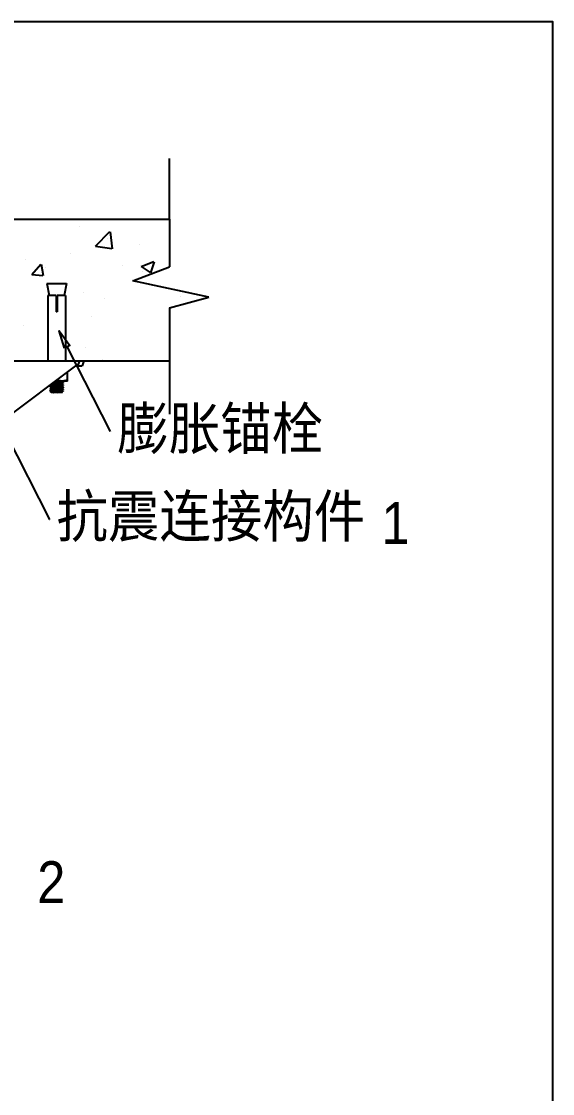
# Model space of a CAD drawing. Extents: x 185245 to 1992634, y -19957 to 755165.
# Drawn here: x 1880398 to 1882616, y 581226 to 585705 of the extents above; entities that cross this region are included whole.
import ezdxf

# ---------------------------------------------------------------- set-up
doc = ezdxf.new("R2010")
doc.units = 0
doc.header["$LTSCALE"] = 1000
doc.header["$MEASUREMENT"] = 0
for name, color, linetype in [('02___PRT_ALL_AXES', 7, 'Continuous'), ('11122', 7, 'Continuous'), ('图框', 4, 'Continuous')]:
    doc.layers.add(name, color=color, linetype=linetype)
doc.styles.add('_TEL_DIM', font='SIMPLEX', dxfattribs={"width": 0.8, "height": 3.5, "bigfont": 'HZTXT'})

msp = doc.modelspace()

# ---------------------------------------------------------------- linework, layer by layer
at = {"color": 0, "linetype": 'Continuous'}
for p, q in [((1880508.7, 584560), (1880508.7, 584491.7)), ((1880542.8, 584560), (1880508.7, 584560)), ((1880542.8, 584560), (1880542.8, 584491.7)), ((1880547.4, 584560), (1880547.4, 584491.7)), ((1880581.5, 584560), (1880547.4, 584560)), ((1880581.5, 584560), (1880581.5, 584491.7)), ((1880508.7, 584491.7), (1880508.7, 584286.8)), ((1880508.7, 584491.7), (1880508.7, 584491.7)), ((1880547.4, 584491.7), (1880542.8, 584491.7)), ((1880581.5, 584491.7), (1880581.5, 584286.8)), ((1880581.5, 584491.7), (1880581.5, 584491.7)), ((1880237.8, 584286.8), (1880658.5, 584286.8)), ((1880328.9, 584043.2), (1880624.8, 584266.3)), ((1880624.8, 584266.3), (1880651.1, 584266.3)), ((1880640.3, 584286.8), (1880632.5, 584266.3)), ((1880658.5, 584286.8), (1880651.1, 584266.3)), ((1880517.8, 584180.2), (1880517.9, 584180.3)), ((1880517.8, 584180.2), (1880517.8, 584178.4)), ((1880517.9, 584178.3), (1880517.8, 584178.4)), ((1880517.8, 584172.9), (1880517.9, 584173)), ((1880517.8, 584172.9), (1880517.8, 584171.1)), ((1880517.9, 584171), (1880517.8, 584171.1)), ((1880517.9, 584185.8), (1880518.2, 584185.9)), ((1880517.9, 584185.6), (1880521.7, 584183.4)), ((1880521.8, 584182.6), (1880517.9, 584180.3)), ((1880517.9, 584178.3), (1880521.7, 584176.1)), ((1880521.8, 584175.3), (1880517.9, 584173)), ((1880517.9, 584171), (1880521.7, 584168.8)), ((1880521.8, 584168), (1880517.9, 584165.7)), ((1880521.7, 584183.4), (1880521.7, 584182.5)), ((1880521.7, 584176.1), (1880521.7, 584175.2)), ((1880521.7, 584168.8), (1880521.7, 584167.9)), ((1880521.8, 584175.3), (1880521.9, 584175.3)), ((1880521.8, 584168), (1880521.9, 584168.1)), ((1880539.3, 584201.8), (1880555.6, 584202.5)), ((1880568, 584179.5), (1880568.4, 584179.7)), ((1880568.1, 584194.1), (1880568.4, 584194.2)), ((1880568.2, 584201.4), (1880568.4, 584201.5)), ((1880568.3, 584172.3), (1880568.4, 584172.4)), ((1880568.4, 584201.5), (1880570.1, 584202.5)), ((1880568.4, 584194.2), (1880572.3, 584196.5)), ((1880568.4, 584186.9), (1880572.3, 584189.2)), ((1880568.4, 584179.7), (1880572.3, 584181.9)), ((1880568.4, 584172.4), (1880572.3, 584174.7)), ((1880568.5, 584200.7), (1880568.5, 584201.6)), ((1880572.3, 584198.5), (1880568.5, 584200.7)), ((1880568.5, 584193.4), (1880568.5, 584194.3)), ((1880572.3, 584191.2), (1880568.5, 584193.4)), ((1880568.5, 584186.1), (1880568.5, 584187)), ((1880572.3, 584183.9), (1880568.5, 584186.2)), ((1880568.5, 584178.8), (1880568.5, 584179.8)), ((1880572.3, 584176.7), (1880568.5, 584178.9)), ((1880568.5, 584171.6), (1880568.5, 584172.5)), ((1880572.3, 584169.4), (1880568.5, 584171.6)), ((1880572.4, 584198.4), (1880572.3, 584198.5)), ((1880572.3, 584196.5), (1880572.4, 584196.6)), ((1880572.4, 584191.1), (1880572.3, 584191.2)), ((1880572.3, 584189.2), (1880572.4, 584189.3)), ((1880572.4, 584183.9), (1880572.3, 584183.9)), ((1880572.3, 584181.9), (1880572.4, 584182)), ((1880572.4, 584176.6), (1880572.3, 584176.7)), ((1880572.3, 584174.7), (1880572.4, 584174.7)), ((1880572.4, 584169.3), (1880572.3, 584169.4)), ((1880572.4, 584198.4), (1880572.4, 584196.6)), ((1880572.4, 584191.1), (1880572.4, 584189.3)), ((1880572.4, 584183.9), (1880572.4, 584182)), ((1880572.4, 584176.6), (1880572.4, 584174.7)), ((1880572.4, 584169.3), (1880572.4, 584167.5)), ((1880517.8, 584165.6), (1880517.9, 584165.7)), ((1880517.8, 584165.6), (1880517.8, 584163.8)), ((1880517.9, 584163.7), (1880517.8, 584163.8)), ((1880517.9, 584163.7), (1880521.7, 584161.5)), ((1880521.8, 584160.7), (1880518.4, 584158.7)), ((1880518.4, 584158.7), (1880518.4, 584158.7)), ((1880522.3, 584154.7), (1880518.4, 584158.7)), ((1880521.7, 584161.5), (1880521.7, 584160.6)), ((1880521.8, 584160.7), (1880521.9, 584160.8)), ((1880567.9, 584154.7), (1880522.3, 584154.7)), ((1880564.4, 584159.3), (1880525.8, 584159.3)), ((1880548.2, 584155.3), (1880530.9, 584155.3)), ((1880567.9, 584154.7), (1880569.5, 584156.4)), ((1880568.3, 584165), (1880568.4, 584165.1)), ((1880568.4, 584165.1), (1880572.3, 584167.4)), ((1880568.4, 584157.8), (1880572.3, 584160.1)), ((1880568.5, 584164.3), (1880568.5, 584165.2)), ((1880572.3, 584162.1), (1880568.5, 584164.3)), ((1880568.5, 584157), (1880568.5, 584157.9)), ((1880568.9, 584156.8), (1880568.5, 584157)), ((1880569.5, 584156.4), (1880568.9, 584156.8)), ((1880569.5, 584156.4), (1880569.5, 584156.4)), ((1880572.3, 584167.4), (1880572.4, 584167.5)), ((1880572.4, 584162), (1880572.3, 584162.1)), ((1880572.4, 584160.2), (1880572.3, 584160.1))]:
    msp.add_line(p, q, dxfattribs=at)
at = {"color": 0}
for points in [[(1881016, 584878.4), (1881016, 585132.2)], [(1881016, 584878.4), (1881016, 584680.2)], [(1880863.7, 584621.3), (1881016, 584680.2)], [(1881179.9, 584552.7), (1880863.7, 584621.3)], [(1881016, 584508.9), (1881179.9, 584552.7)], [(1881016, 584508.9), (1881016, 584286.8)], [(1881016, 584286.8), (1881016, 584064.7)]]:
    msp.add_lwpolyline(points, dxfattribs=at)
at = {"color": 4}
msp.add_lwpolyline([(1880577.9, 584339.9), (1880555.2, 584411.9), (1880600, 584351.1)], close=True, dxfattribs=at)
at = {"color": 4, "extrusion": (0.891649, 0.452728, 0)}
for points, elevation in [([(-330365.1, 0), (-330760.8, 0)], 1941374.1), ([(-330577.4, 0), (-330973.1, 0)], 1940981.4)]:
    msp.add_lwpolyline(points, dxfattribs=dict(at, elevation=elevation))
at = {"color": 4, "extrusion": (0, 1, 0)}
for points, elevation in [([(-1880768.1, 0), (-1880768.2, 0)], 583992.7), ([(-1880514.1, 0), (-1880514.3, 0)], 583625.6)]:
    msp.add_lwpolyline(points, dxfattribs=dict(at, elevation=elevation))
at = {"color": 0, "linetype": 'Continuous'}
for points, knots in [([(1880517.8, 584178.4), (1880517.8, 584178.4), (1880518, 584178.5), (1880518.2, 584178.6), (1880518.3, 584178.6)], [0, 0, 0, 0, 0.298239, 1, 1, 1, 1]), ([(1880517.8, 584171.1), (1880517.8, 584171.2), (1880518, 584171.3), (1880518.2, 584171.3), (1880518.3, 584171.3)], [0, 0, 0, 0, 0.298239, 1, 1, 1, 1]), ([(1880517.9, 584180.3), (1880518.2, 584180.5), (1880519.4, 584180.6), (1880521.7, 584180.9), (1880525.1, 584181.1), (1880531.4, 584181.4), (1880540.6, 584181.8), (1880548.2, 584182.2), (1880552.2, 584182.3)], [0, 0, 0, 0, 0.032638, 0.101442, 0.203432, 0.333776, 0.653535, 1, 1, 1, 1]), ([(1880517.9, 584173), (1880518.1, 584173.2), (1880519.1, 584173.3), (1880520.8, 584173.5), (1880523.6, 584173.7), (1880528.6, 584174), (1880536.2, 584174.4), (1880545.9, 584174.8), (1880554.2, 584175.1), (1880560.4, 584175.4), (1880564.4, 584175.6), (1880567.6, 584175.9), (1880570.1, 584176), (1880571.4, 584176.3), (1880572.4, 584176.4), (1880572.4, 584176.6)], [0, 0, 0, 0, 0.016512, 0.050292, 0.100301, 0.164763, 0.327307, 0.514583, 0.699638, 0.782888, 0.85584, 0.915856, 0.960781, 0.989043, 1, 1, 1, 1]), ([(1880517.9, 584165.7), (1880518.1, 584165.9), (1880519.1, 584166), (1880520.8, 584166.2), (1880523.6, 584166.4), (1880528.6, 584166.7), (1880536.2, 584167.1), (1880545.9, 584167.5), (1880554.2, 584167.8), (1880560.4, 584168.1), (1880564.4, 584168.4), (1880567.6, 584168.6), (1880570.1, 584168.7), (1880571.4, 584169), (1880572.4, 584169.1), (1880572.4, 584169.3)], [0, 0, 0, 0, 0.01651, 0.050286, 0.10029, 0.164748, 0.327289, 0.514557, 0.699619, 0.782875, 0.855829, 0.915847, 0.960775, 0.989041, 1, 1, 1, 1]), ([(1880518.2, 584185.9), (1880519.6, 584186.2), (1880523.8, 584186.4), (1880531.3, 584186.9), (1880541.2, 584187.3), (1880548.4, 584187.6), (1880552.2, 584187.8)], [0, 0, 0, 0, 0.125707, 0.362555, 0.671189, 1, 1, 1, 1]), ([(1880518.3, 584178.6), (1880519.5, 584178.9), (1880522.9, 584179.1), (1880529.1, 584179.5), (1880537.4, 584179.9), (1880546.7, 584180.3), (1880555.8, 584180.7), (1880563.5, 584181), (1880568.8, 584181.6), (1880571.6, 584181.5), (1880572.3, 584181.9)], [0, 0, 0, 0, 0.066545, 0.187525, 0.347688, 0.52668, 0.701727, 0.850561, 0.954288, 1, 1, 1, 1]), ([(1880518.3, 584171.3), (1880519.5, 584171.6), (1880522.9, 584171.8), (1880529.1, 584172.2), (1880537.4, 584172.6), (1880546.7, 584173), (1880555.8, 584173.4), (1880563.5, 584173.7), (1880568.8, 584174.3), (1880571.6, 584174.2), (1880572.3, 584174.7)], [0, 0, 0, 0, 0.066545, 0.187525, 0.347688, 0.52668, 0.701727, 0.850561, 0.954288, 1, 1, 1, 1]), ([(1880520.9, 584188.1), (1880525.2, 584188.4), (1880532.4, 584188.8), (1880542.6, 584189.2), (1880551.3, 584189.6), (1880559.2, 584189.9), (1880565.1, 584190.2), (1880568.7, 584190.5), (1880570.7, 584190.7), (1880571.7, 584190.9), (1880572.4, 584191), (1880572.4, 584191.1)], [0, 0, 0, 0, 0.250517, 0.419044, 0.592957, 0.753469, 0.883207, 0.931995, 0.968222, 0.99097, 1, 1, 1, 1]), ([(1880521.7, 584183.4), (1880521.7, 584183.6), (1880522.9, 584183.7), (1880524.4, 584184), (1880527.4, 584184.2), (1880531.1, 584184.5), (1880535.6, 584184.7), (1880542.4, 584185.1), (1880547.6, 584185.3), (1880551.1, 584185.5)], [0, 0, 0, 0, 0.022535, 0.084109, 0.182504, 0.312746, 0.468097, 0.640481, 1, 1, 1, 1]), ([(1880521.7, 584176.1), (1880521.7, 584176.3), (1880522.5, 584176.4), (1880523.4, 584176.6), (1880525.5, 584176.8), (1880529.2, 584177.1), (1880535.1, 584177.4), (1880542.9, 584177.8), (1880551.1, 584178.2), (1880558.4, 584178.6), (1880564, 584179), (1880567, 584179.3), (1880568, 584179.5)], [0, 0, 0, 0, 0.009661, 0.035285, 0.076606, 0.132329, 0.27916, 0.456237, 0.63989, 0.80556, 0.931127, 1, 1, 1, 1]), ([(1880521.7, 584168.8), (1880521.7, 584169), (1880522.5, 584169.1), (1880523.5, 584169.3), (1880525.6, 584169.5), (1880529.4, 584169.8), (1880535.5, 584170.2), (1880543.6, 584170.6), (1880551.8, 584171), (1880559.2, 584171.3), (1880564.5, 584171.8), (1880567.4, 584172), (1880568.3, 584172.3)], [0, 0, 0, 0, 0.00996, 0.036465, 0.079183, 0.136713, 0.287797, 0.468792, 0.654522, 0.819152, 0.939813, 1, 1, 1, 1]), ([(1880521.8, 584182.6), (1880522.1, 584182.8), (1880523.2, 584182.9), (1880525.1, 584183.2), (1880528.1, 584183.4), (1880533.5, 584183.7), (1880541.3, 584184.1), (1880547.8, 584184.4), (1880551.1, 584184.6)], [0, 0, 0, 0, 0.034602, 0.104637, 0.207191, 0.337502, 0.655794, 1, 1, 1, 1]), ([(1880521.9, 584175.3), (1880522.7, 584175.7), (1880525.6, 584175.8), (1880530.8, 584176.3), (1880538.2, 584176.7), (1880546.5, 584177.1), (1880554.6, 584177.5), (1880560.7, 584177.8), (1880564.6, 584178.2), (1880566.7, 584178.3), (1880567.7, 584178.6), (1880568.5, 584178.7), (1880568.5, 584178.8)], [0, 0, 0, 0, 0.058178, 0.177696, 0.342072, 0.528279, 0.710185, 0.862261, 0.920214, 0.963261, 0.989972, 1, 1, 1, 1]), ([(1880521.9, 584168.1), (1880522.8, 584168.4), (1880525.6, 584168.5), (1880530.9, 584169), (1880538.2, 584169.4), (1880546.5, 584169.8), (1880554.6, 584170.2), (1880560.7, 584170.6), (1880564.6, 584170.9), (1880566.7, 584171.1), (1880567.7, 584171.3), (1880568.5, 584171.4), (1880568.5, 584171.6)], [0, 0, 0, 0, 0.058612, 0.178378, 0.342809, 0.528913, 0.710622, 0.862483, 0.920345, 0.96332, 0.989987, 1, 1, 1, 1]), ([(1880523.9, 584190.3), (1880527.5, 584190.7), (1880533.6, 584191), (1880542.3, 584191.5), (1880549.9, 584191.8), (1880556.9, 584192.2), (1880562.1, 584192.5), (1880565.3, 584192.8), (1880567, 584193), (1880567.8, 584193.2), (1880568.5, 584193.3), (1880568.5, 584193.4)], [0, 0, 0, 0, 0.242212, 0.410983, 0.587038, 0.750409, 0.882592, 0.932139, 0.968703, 0.991337, 1, 1, 1, 1]), ([(1880525.3, 584191.3), (1880528.8, 584191.7), (1880536.9, 584192.1), (1880549, 584192.7), (1880559.1, 584193.2), (1880565.3, 584193.7), (1880567.4, 584193.9), (1880568.1, 584194.1)], [0, 0, 0, 0, 0.245076, 0.566382, 0.851214, 0.947229, 1, 1, 1, 1]), ([(1880528.9, 584194), (1880533.4, 584194.3), (1880542.6, 584194.7), (1880553.9, 584195.1), (1880562.2, 584195.6), (1880567.1, 584195.8), (1880570.2, 584196.2), (1880571.9, 584196.3), (1880572.3, 584196.5)], [0, 0, 0, 0, 0.308827, 0.635169, 0.776179, 0.888767, 0.965062, 1, 1, 1, 1]), ([(1880531.6, 584196), (1880536.1, 584196.2), (1880542.9, 584196.5), (1880552, 584196.9), (1880558.4, 584197.2), (1880563.9, 584197.5), (1880567.8, 584197.7), (1880570.1, 584197.9), (1880571.3, 584198.1), (1880572, 584198.2), (1880572.4, 584198.3), (1880572.4, 584198.4)], [0, 0, 0, 0, 0.331322, 0.502681, 0.662547, 0.8002, 0.906455, 0.945524, 0.974313, 0.992427, 1, 1, 1, 1]), ([(1880534.6, 584198.3), (1880538.5, 584198.6), (1880544.2, 584198.8), (1880551.8, 584199.2), (1880557.1, 584199.5), (1880561.6, 584199.8), (1880565.3, 584200), (1880567, 584200.4), (1880568.5, 584200.4), (1880568.5, 584200.7)], [0, 0, 0, 0, 0.339084, 0.51131, 0.670531, 0.806527, 0.910603, 0.976207, 1, 1, 1, 1]), ([(1880536, 584199.3), (1880539.4, 584199.5), (1880546.2, 584199.9), (1880555.6, 584200.3), (1880562.9, 584200.9), (1880566.9, 584201), (1880568.2, 584201.4)], [0, 0, 0, 0, 0.320091, 0.632804, 0.875522, 1, 1, 1, 1]), ([(1880551.1, 584185.5), (1880553.3, 584185.6), (1880557.3, 584185.9), (1880562.5, 584186.1), (1880566, 584186.6), (1880567.9, 584186.7), (1880568.4, 584186.9)], [0, 0, 0, 0, 0.376983, 0.686674, 0.900671, 1, 1, 1, 1]), ([(1880551.1, 584184.6), (1880553.5, 584184.7), (1880557.6, 584185), (1880562.5, 584185.3), (1880565.5, 584185.5), (1880567.1, 584185.7), (1880567.9, 584185.9), (1880568.5, 584186), (1880568.5, 584186.1)], [0, 0, 0, 0, 0.398329, 0.71773, 0.836924, 0.924724, 0.979055, 1, 1, 1, 1]), ([(1880552.2, 584187.8), (1880554.7, 584187.9), (1880559.4, 584188.1), (1880565.5, 584188.4), (1880569.6, 584188.9), (1880571.8, 584188.9), (1880572.3, 584189.2)], [0, 0, 0, 0, 0.380207, 0.691469, 0.904544, 1, 1, 1, 1]), ([(1880552.2, 584182.3), (1880556.5, 584182.5), (1880563.1, 584183), (1880569.7, 584183.1), (1880571.9, 584183.6)], [0, 0, 0, 0, 0.654767, 1, 1, 1, 1]), ([(1880571.9, 584183.6), (1880572.1, 584183.7), (1880572.2, 584183.7), (1880572.4, 584183.8), (1880572.4, 584183.9)], [0, 0, 0, 0, 0.697807, 1, 1, 1, 1]), ([(1880572.4, 584198.4), (1880572.4, 584198.4), (1880572.4, 584198.4), (1880572.4, 584198.4), (1880572.4, 584198.4)], [0, 0, 0, 0, 0.504695, 1, 1, 1, 1]), ([(1880572.4, 584191.1), (1880572.4, 584191.1), (1880572.4, 584191.1), (1880572.4, 584191.1), (1880572.4, 584191.1)], [0, 0, 0, 0, 0.504683, 1, 1, 1, 1]), ([(1880572.4, 584176.6), (1880572.4, 584176.6), (1880572.4, 584176.6), (1880572.4, 584176.6), (1880572.4, 584176.6)], [0, 0, 0, 0, 0.504685, 1, 1, 1, 1]), ([(1880572.4, 584169.3), (1880572.4, 584169.3), (1880572.4, 584169.3), (1880572.4, 584169.3), (1880572.4, 584169.3)], [0, 0, 0, 0, 0.504701, 1, 1, 1, 1]), ([(1880517.8, 584163.8), (1880517.8, 584163.9), (1880518, 584164), (1880518.2, 584164), (1880518.3, 584164)], [0, 0, 0, 0, 0.298239, 1, 1, 1, 1]), ([(1880518.3, 584164), (1880519.5, 584164.3), (1880522.9, 584164.5), (1880529.1, 584164.9), (1880537.4, 584165.3), (1880546.7, 584165.7), (1880555.8, 584166.1), (1880563.5, 584166.4), (1880568.8, 584167), (1880571.6, 584167), (1880572.3, 584167.4)], [0, 0, 0, 0, 0.066545, 0.187525, 0.347688, 0.52668, 0.701727, 0.850561, 0.954288, 1, 1, 1, 1]), ([(1880525.8, 584159.3), (1880524, 584159.2), (1880521.8, 584159.2), (1880519.3, 584158.9), (1880518.6, 584158.9), (1880518.4, 584158.7)], [0, 0, 0, 0, 0.708548, 0.909958, 1, 1, 1, 1]), ([(1880521.7, 584161.5), (1880522.6, 584162), (1880524.6, 584162.1), (1880528.4, 584162.5), (1880533.3, 584162.7), (1880539.1, 584163.1), (1880545, 584163.4), (1880550.8, 584163.6), (1880556.6, 584164), (1880561.5, 584164.2), (1880565.4, 584164.6), (1880567.3, 584164.7), (1880568.3, 584165)], [0, 0, 0, 0, 0.062158, 0.1246, 0.249703, 0.374756, 0.499823, 0.624889, 0.749951, 0.87503, 0.937526, 1, 1, 1, 1]), ([(1880521.9, 584160.8), (1880522.8, 584161.1), (1880525.6, 584161.2), (1880530.9, 584161.8), (1880538.3, 584162.1), (1880546.5, 584162.5), (1880554.6, 584162.9), (1880560.7, 584163.3), (1880564.6, 584163.6), (1880566.7, 584163.8), (1880567.7, 584164), (1880568.5, 584164.1), (1880568.5, 584164.3)], [0, 0, 0, 0, 0.059088, 0.179125, 0.343617, 0.529608, 0.7111, 0.862726, 0.920487, 0.963385, 0.990003, 1, 1, 1, 1]), ([(1880525.8, 584159.3), (1880530.5, 584159.5), (1880537.8, 584159.9), (1880547.7, 584160.3), (1880555.3, 584160.6), (1880561.9, 584160.9), (1880566.7, 584161.2), (1880569.6, 584161.5), (1880571.1, 584161.6), (1880571.9, 584161.8), (1880572.4, 584161.9), (1880572.4, 584162)], [0, 0, 0, 0, 0.299524, 0.470902, 0.637339, 0.784538, 0.89987, 0.942383, 0.973522, 0.992698, 1, 1, 1, 1]), ([(1880530.9, 584155.3), (1880533.5, 584155.7), (1880544.6, 584157.2), (1880555.8, 584158.2), (1880564.4, 584159.3)], [0, 0, 0, 0, 0.228606, 1, 1, 1, 1]), ([(1880530.9, 584155.3), (1880534.7, 584155.6), (1880542.6, 584156), (1880552.3, 584156.4), (1880559.5, 584156.8), (1880563.7, 584157.1), (1880566.5, 584157.5), (1880568, 584157.6), (1880568.4, 584157.8)], [0, 0, 0, 0, 0.304889, 0.630053, 0.771514, 0.885161, 0.963036, 1, 1, 1, 1]), ([(1880548.2, 584155.3), (1880550.9, 584155.5), (1880555.7, 584155.7), (1880561.4, 584156), (1880564.9, 584156.3), (1880566.8, 584156.5), (1880567.7, 584156.7), (1880568.5, 584156.8), (1880568.5, 584157)], [0, 0, 0, 0, 0.390521, 0.711795, 0.833252, 0.923178, 0.978903, 1, 1, 1, 1]), ([(1880569.5, 584156.4), (1880569.4, 584156.3), (1880568.7, 584156.3), (1880567.6, 584156.1), (1880565.6, 584156), (1880561.8, 584155.8), (1880555.9, 584155.6), (1880551, 584155.4), (1880548.2, 584155.3)], [0, 0, 0, 0, 0.024453, 0.083188, 0.174881, 0.296862, 0.61587, 1, 1, 1, 1]), ([(1880572.3, 584160.1), (1880571.6, 584159.7), (1880568.8, 584159.7), (1880566.3, 584159.4), (1880564.4, 584159.3)], [0, 0, 0, 0, 0.306014, 1, 1, 1, 1])]:
    msp.add_open_spline(points, degree=3, knots=knots, dxfattribs=at)
at = {"layer": '02___PRT_ALL_AXES', "color": 0, "linetype": 'Continuous'}
for p, q in [((1876009.6, 584878.4), (1881016, 584878.4)), ((1880504.1, 584610), (1880513.5, 584560)), ((1880504.1, 584610), (1880586.1, 584610)), ((1880586.1, 584610), (1880576.7, 584560)), ((1880542.8, 584537.2), (1880547.4, 584537.2)), ((1876009.6, 584286.8), (1881016, 584286.8)), ((1880590.6, 584202.5), (1880590.6, 584240.5)), ((1880517.8, 584180.2), (1880517.8, 584178.4)), ((1880517.8, 584172.9), (1880517.8, 584171.1)), ((1880590.6, 584202.5), (1880540.2, 584202.5)), ((1880572.4, 584198.4), (1880572.4, 584196.6)), ((1880572.4, 584191.1), (1880572.4, 584189.3)), ((1880572.4, 584183.9), (1880572.4, 584182)), ((1880572.4, 584176.6), (1880572.4, 584174.7)), ((1880572.4, 584169.3), (1880572.4, 584167.5)), ((1880517.8, 584165.6), (1880517.8, 584163.8)), ((1880572.4, 584162), (1880572.4, 584160.2))]:
    msp.add_line(p, q, dxfattribs=at)
for points, knots in [([(1880567.9, 584202.5), (1880562.2, 584202.5), (1880554.6, 584203.7), (1880547.3, 584205.9), (1880545.5, 584206.5)], [0, 0, 0, 0, 0.748144, 1, 1, 1, 1]), ([(1880590.6, 584206.6), (1880588.8, 584206), (1880581.4, 584203.7), (1880573.6, 584202.5), (1880567.9, 584202.5)], [0, 0, 0, 0, 0.2519, 1, 1, 1, 1])]:
    msp.add_open_spline(points, degree=3, knots=knots, dxfattribs=at)
at = {"layer": '11122'}
msp.add_lwpolyline([(1873716.9, 585705.1), (1882616, 585705.1), (1882616, 574678.2), (1873716.9, 574678.2)], close=True, dxfattribs=at)
at = {"layer": '图框', "color": 0}
for p, q in [((1880638.3, 584850.3), (1880638.3, 584850.3)), ((1880707.7, 584766.3), (1880766.7, 584827.9)), ((1880755.9, 584799.6), (1880755.9, 584799.6)), ((1880777.6, 584754.7), (1880769.3, 584826.7)), ((1880707.7, 584766.3), (1880775.1, 584755.9)), ((1880891.9, 584772.4), (1880891.9, 584772.4)), ((1880414.7, 584709.6), (1880414.7, 584709.6)), ((1880604.6, 584734.6), (1880604.6, 584734.6)), ((1880441.9, 584647.1), (1880478.5, 584690.7)), ((1880489.7, 584642.2), (1880480.9, 584689.7)), ((1880496.6, 584675.4), (1880496.6, 584675.4)), ((1880820.1, 584683.8), (1880820.1, 584683.8)), ((1880898.1, 584681.7), (1880951.2, 584702.1)), ((1880898.1, 584681.7), (1880935.8, 584656.2)), ((1880938.3, 584655.3), (1880953.7, 584701.1)), ((1880441.9, 584647.1), (1880487.2, 584643.2)), ((1880901.5, 584658.3), (1880901.5, 584658.3)), ((1880656.5, 584573.5), (1880656.5, 584573.5)), ((1880746.7, 584547.1), (1880746.7, 584547.1)), ((1881061.5, 584556.4), (1881061.5, 584556.4)), ((1880692.4, 584473.3), (1880692.4, 584473.3)), ((1880405.1, 584435.4), (1880405.1, 584435.4)), ((1880667.4, 584342.4), (1880667.4, 584342.4)), ((1880737.4, 584294.6), (1880737.4, 584294.6))]:
    msp.add_line(p, q, dxfattribs=at)

# ---------------------------------------------------------------- texts
at = {"color": 4, "char_height": 175, "attachment_point": 1, "style": '_TEL_DIM'}
for s, insert, width in [('\\fￋￎￌﾣﾤ|b0|i0|c134|p2;\\W0.9000000000;\\T1.0000000000;\\o\\l膨胀锚栓', (1880798.4, 584092.4), 999.25), ('\\fￋￎￌﾣﾤ|b0|i0|c134|p2;\\W0.9000000000;\\T1.0000000000;\\o\\l抗震连接构件', (1880544.4, 583725.7), 1447.25), ('\\Fﾷￂￋￎ_GB2312;\\W0.9000000000;\\T1.0000000000;\\o\\l1', (1881901.8, 583696.6), 195.811), ('\\Fﾷￂￋￎ_GB2312;\\W0.9000000000;\\T1.0000000000;\\o\\l2', (1880464, 582196.3), 200.919)]:
    msp.add_mtext(s, dxfattribs=dict(at, insert=insert, width=width))

doc.saveas('drawing.dxf')
